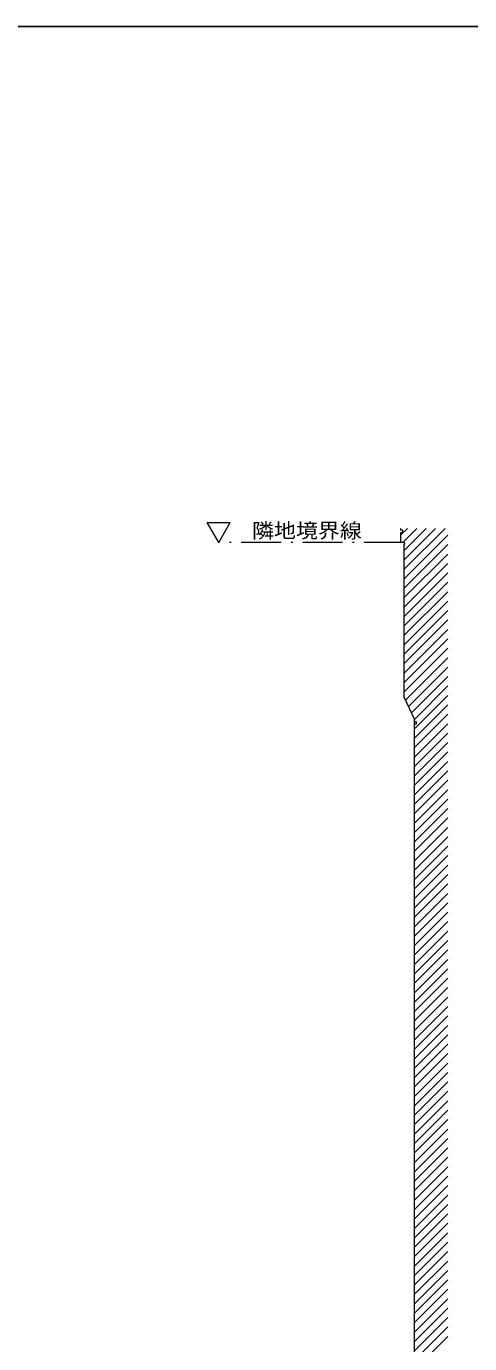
# Model space of a CAD drawing. Units: millimetres on the paper. Extents: x -3947 to 493, y -3409 to 377.
# Drawn here: x -56.2 to 10.4, y -0.6 to 197 of the extents above; entities that cross this region are included whole.
import ezdxf
from ezdxf.enums import TextEntityAlignment as Align

# ---------------------------------------------------------------- set-up
doc = ezdxf.new("R2010")
doc.units = ezdxf.units.MM
doc.linetypes.add('DASHED_DOTTED', pattern=[9.25, 6, -1.5, 0.25, -1.5])
for name, color, linetype, lineweight in [('0-0_補助線', 7, 'Continuous', 25), ('0-4__0-6_', 7, 'Continuous', 18), ('0-6__0-8_', 7, 'Continuous', 9)]:
    doc.layers.add(name, color=color, linetype=linetype, lineweight=lineweight)
doc.layers.add('1-7', color=7, linetype='Continuous')
doc.styles.add('ＭＳ ゴシック', font='')
doc.styles.get('ＭＳ ゴシック').set_extended_font_data('MS Gothic')

# ---------------------------------------------------------------- blocks, each defined once
blk = doc.blocks.new('-003--GLay-f-図面枠')
at = {"layer": '0-0_補助線'}
blk.add_line((10.395, 407), (583.605, 407), dxfattribs=at)

msp = doc.modelspace()

# ---------------------------------------------------------------- linework, layer by layer
at = {"layer": '0-4__0-6_'}
for p, q in [((-27.341, 119.586), (-29.073, 122.586)), ((-29.073, 122.586), (-25.609, 122.586)), ((-27.341, 119.586), (-25.609, 122.586))]:
    msp.add_line(p, q, dxfattribs=at)
at = {"layer": '0-6__0-8_'}
for p, q in [((-0.021, 121.668), (-0.021, 121.436)), ((-0.021, 120.646), (1.002, 121.668)), ((0.279, 121.436), (-0.021, 121.436)), ((0.279, 121.436), (0.279, 121.036)), ((0.334, 119.586), (2.417, 121.668)), ((0.529, 115.539), (6.659, 121.668)), ((0.529, 116.953), (5.245, 121.668)), ((0.529, 118.367), (3.831, 121.668)), ((0.529, 114.124), (7.069, 120.664)), ((0.529, 119.586), (-0.021, 119.586)), ((0.629, 119.336), (0.529, 119.336)), ((0.529, 96.291), (0.529, 119.336)), ((0.529, 112.71), (7.069, 119.25)), ((0.529, 111.296), (7.069, 117.836)), ((0.529, 109.882), (7.069, 116.422)), ((0.529, 108.468), (7.069, 115.008)), ((0.529, 107.053), (7.069, 113.593)), ((0.529, 105.639), (7.069, 112.179)), ((0.529, 104.225), (7.069, 110.765)), ((0.529, 102.811), (7.069, 109.351)), ((0.529, 101.397), (7.069, 107.937)), ((0.529, 99.982), (7.069, 106.522)), ((0.529, 98.568), (7.069, 105.108)), ((0.529, 97.154), (7.069, 103.694)), ((0.705, 95.915), (7.069, 102.28)), ((1.155, 94.951), (7.069, 100.866)), ((1.605, 93.987), (7.069, 99.451)), ((2.055, 93.023), (7.069, 98.037)), ((0.529, 96.291), (2.069, 92.991)), ((2.069, 91.623), (7.069, 96.623)), ((2.069, 90.209), (7.069, 95.209)), ((2.069, 88.794), (7.069, 93.794)), ((2.069, -141.442), (2.069, 92.991)), ((2.069, 87.38), (7.069, 92.38)), ((2.069, 92.335), (2.369, 92.335)), ((2.069, 85.966), (7.069, 90.966)), ((2.069, 84.552), (7.069, 89.552)), ((2.069, 83.138), (7.069, 88.138)), ((2.069, 81.723), (7.069, 86.723)), ((2.069, 80.309), (7.069, 85.309)), ((2.069, 78.895), (7.069, 83.895)), ((2.069, 77.481), (7.069, 82.481)), ((2.069, 76.067), (7.069, 81.066)), ((2.069, 74.652), (7.069, 79.652)), ((2.069, 73.238), (7.069, 78.238)), ((2.069, 71.824), (7.069, 76.824)), ((2.069, 70.41), (7.069, 75.41)), ((2.069, 68.995), (7.069, 73.995)), ((2.069, 67.581), (7.069, 72.581)), ((2.069, 66.167), (7.069, 71.167)), ((2.069, 64.753), (7.069, 69.753)), ((2.069, 63.339), (7.069, 68.339)), ((2.069, 61.924), (7.069, 66.924)), ((2.069, 60.51), (7.069, 65.51)), ((2.069, 59.096), (7.069, 64.096)), ((2.069, 57.682), (7.069, 62.682)), ((2.069, 56.268), (7.069, 61.268)), ((2.069, 54.853), (7.069, 59.853)), ((2.069, 53.439), (7.069, 58.439)), ((2.069, 52.025), (7.069, 57.025)), ((2.069, 50.611), (7.069, 55.611)), ((2.069, 49.196), (7.069, 54.196)), ((2.069, 47.782), (7.069, 52.782)), ((2.069, 46.368), (7.069, 51.368)), ((2.069, 44.954), (7.069, 49.954)), ((2.069, 43.54), (7.069, 48.54)), ((2.069, 42.125), (7.069, 47.125)), ((2.069, 40.711), (7.069, 45.711)), ((2.069, 39.297), (7.069, 44.297)), ((2.069, 37.883), (7.069, 42.883)), ((2.069, 36.469), (7.069, 41.469)), ((2.069, 35.054), (7.069, 40.054)), ((2.069, 33.64), (7.069, 38.64)), ((2.069, 32.226), (7.069, 37.226)), ((2.069, 30.812), (7.069, 35.812)), ((2.069, 29.397), (7.069, 34.397)), ((2.069, 27.983), (7.069, 32.983)), ((2.069, 26.569), (7.069, 31.569)), ((2.069, 25.155), (7.069, 30.155)), ((2.069, 23.741), (7.069, 28.741)), ((2.069, 22.326), (7.069, 27.326)), ((2.069, 20.912), (7.069, 25.912)), ((2.069, 19.498), (7.069, 24.498)), ((2.069, 18.084), (7.069, 23.084)), ((2.069, 16.67), (7.069, 21.67)), ((2.069, 15.255), (7.069, 20.255)), ((2.069, 13.841), (7.069, 18.841)), ((2.069, 12.427), (7.069, 17.427)), ((2.069, 11.013), (7.069, 16.013)), ((2.069, 9.598), (7.069, 14.598)), ((2.069, 8.184), (7.069, 13.184)), ((2.069, 6.77), (7.069, 11.77)), ((2.069, 5.356), (7.069, 10.356)), ((2.069, 3.942), (7.069, 8.942)), ((2.069, 2.527), (7.069, 7.527)), ((2.069, 1.113), (7.069, 6.113)), ((2.069, -0.301), (7.069, 4.699)), ((2.069, -1.715), (7.069, 3.285)), ((2.069, -3.129), (7.069, 1.871)), ((2.069, -4.544), (7.069, 0.456))]:
    msp.add_line(p, q, dxfattribs=at)
at = {"layer": '0-6__0-8_', "linetype": 'DASHED_DOTTED'}
msp.add_line((0.529, 119.586), (-27.341, 119.586), dxfattribs=at)
at = {"layer": '0-6__0-8_'}
for points in [[(0.279, 121.036), (-0.021, 121.036), (-0.021, 119.586)], [(0.629, 119.336), (0.629, 119.486), (0.529, 119.486), (0.529, 119.586)], [(2.369, 92.335), (2.369, 92.635), (2.069, 92.635)]]:
    msp.add_lwpolyline(points, dxfattribs=at)

# ---------------------------------------------------------------- block references
at = {"layer": '1-7'}
msp.add_blockref('-003--GLay-f-図面枠', (-297, -210), dxfattribs=at)

# ---------------------------------------------------------------- texts
at = {"layer": '0-4__0-6_', "style": 'ＭＳ ゴシック', "width": 1.1}
msp.add_text('隣地境界線', height=2.199, dxfattribs=at).set_placement((-22.341, 119.586), align=Align.BOTTOM_LEFT)

doc.saveas('drawing.dxf')
